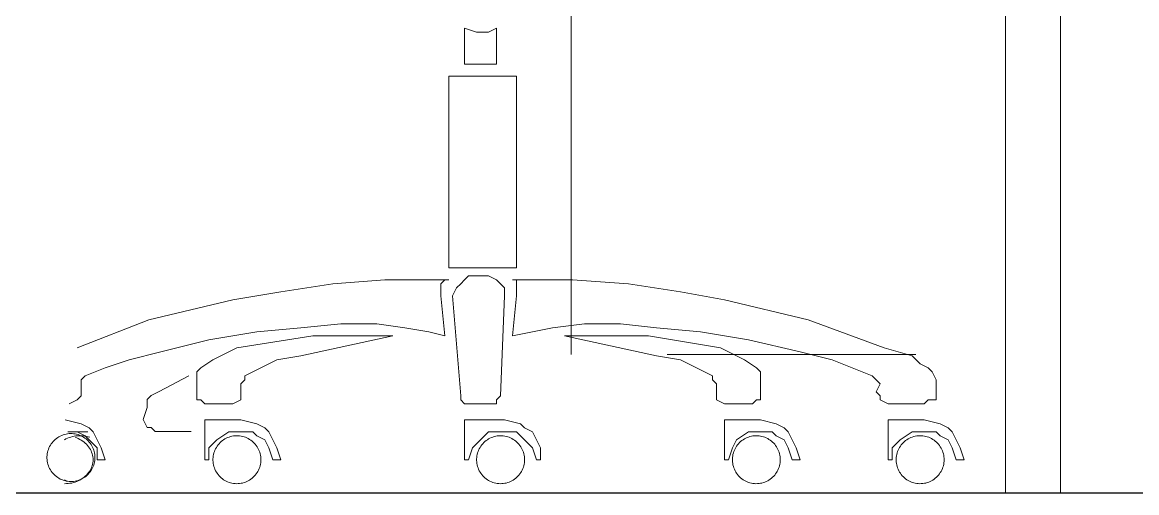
# Model space of a CAD drawing. Header units: inches. Extents: x 159.49 to 167.2, y 195.51 to 204.04.
# Drawn here: x 160.562 to 161.366, y 199.951 to 200.291 of the extents above; entities that cross this region are included whole.
import ezdxf

# ---------------------------------------------------------------- set-up
doc = ezdxf.new("R2010")
doc.units = ezdxf.units.IN
doc.header["$MEASUREMENT"] = 0
doc.layers.add('A-FURN', color=7, linetype='Continuous', lineweight=18)

msp = doc.modelspace()

# ---------------------------------------------------------------- linework, layer by layer
msp.add_line((159.71458, 199.95144), (165.66241, 199.95144))
at = {"layer": 'A-FURN'}
for p, q in [((161.31058, 199.95144), (161.31058, 200.73457)), ((161.27093, 200.69492), (161.27093, 199.95144)), ((160.95785, 200.35674), (160.95785, 200.05119)), ((161.02711, 200.05119), (161.20636, 200.05119)), ((160.66086, 200.02444), (160.68227, 200.03572)), ((161.27093, 199.95144), (161.31058, 199.95144))]:
    msp.add_line(p, q, dxfattribs=at)
at = {"layer": 'A-FURN', "lineweight": 0}
for p, q in [((160.88103, 200.28627), (160.88967, 200.28339)), ((160.88103, 200.26034), (160.88103, 200.28627)), ((160.88103, 200.28627), (160.88103, 200.28627)), ((160.89831, 200.28339), (160.90407, 200.28627)), ((160.90407, 200.28627), (160.90407, 200.26034)), ((160.88967, 200.28339), (160.89831, 200.28339)), ((160.90407, 200.26034), (160.88103, 200.26034)), ((160.8695, 200.1135), (160.8695, 200.25176)), ((160.8695, 200.25176), (160.91847, 200.25176)), ((160.91847, 200.25176), (160.91847, 200.1135)), ((160.91847, 200.1135), (160.8695, 200.1135)), ((160.74852, 200.09621), (160.78597, 200.10197)), ((160.78597, 200.10197), (160.82342, 200.10485)), ((160.82342, 200.10485), (160.8695, 200.10485)), ((160.86662, 200.10485), (160.86374, 200.10197)), ((160.86374, 200.10197), (160.86374, 200.09333)), ((160.8695, 200.10485), (160.86662, 200.10485)), ((160.87815, 200.10197), (160.87526, 200.09909)), ((160.88103, 200.10485), (160.87815, 200.10197)), ((160.88391, 200.10773), (160.88103, 200.10485)), ((160.89255, 200.10773), (160.88391, 200.10773)), ((160.89831, 200.10773), (160.89255, 200.10773)), ((160.89255, 200.10773), (160.89255, 200.10773)), ((160.90407, 200.10485), (160.89831, 200.10773)), ((160.90695, 200.10197), (160.90407, 200.10485)), ((160.90983, 200.09909), (160.90695, 200.10197)), ((160.9588, 200.10485), (160.91559, 200.10485)), ((160.91559, 200.10485), (160.91847, 200.10485)), ((160.91847, 200.10485), (160.91847, 200.10197)), ((160.91847, 200.10197), (160.91847, 200.09333)), ((160.99913, 200.10197), (160.9588, 200.10485)), ((161.03657, 200.09621), (160.99913, 200.10197)), ((160.71396, 200.09045), (160.74852, 200.09621)), ((160.86374, 200.09333), (160.86662, 200.06453)), ((160.87526, 200.09909), (160.87238, 200.09333)), ((160.87238, 200.09333), (160.87815, 200.02132)), ((160.90695, 200.02132), (160.90983, 200.09333)), ((160.90983, 200.09333), (160.90983, 200.09909)), ((160.91847, 200.09333), (160.91559, 200.06453)), ((161.06826, 200.09045), (161.03657, 200.09621)), ((160.65346, 200.07605), (160.71396, 200.09045)), ((161.12875, 200.07605), (161.06826, 200.09045)), ((160.60162, 200.05589), (160.65346, 200.07605)), ((161.18348, 200.05589), (161.12875, 200.07605)), ((160.76292, 200.07029), (160.73124, 200.06741)), ((160.79173, 200.07317), (160.76292, 200.07029)), ((160.81765, 200.07317), (160.79173, 200.07317)), ((160.83782, 200.07029), (160.81765, 200.07317)), ((160.8551, 200.06741), (160.83782, 200.07029)), ((160.92999, 200.06741), (160.9444, 200.07029)), ((160.9444, 200.07029), (160.96744, 200.07317)), ((160.96744, 200.07317), (160.99337, 200.07317)), ((160.99337, 200.07317), (161.01929, 200.07029)), ((161.01929, 200.07029), (161.05098, 200.06741)), ((160.69667, 200.06165), (160.66211, 200.053)), ((160.73124, 200.06741), (160.69667, 200.06165)), ((160.71684, 200.05589), (160.77157, 200.06453)), ((160.82918, 200.06453), (160.76292, 200.05012)), ((160.77157, 200.06453), (160.80037, 200.06453)), ((160.80037, 200.06453), (160.82918, 200.06453)), ((160.82918, 200.06453), (160.82918, 200.06453)), ((160.86662, 200.06453), (160.8551, 200.06741)), ((160.86662, 200.06453), (160.86662, 200.06453)), ((160.91559, 200.06453), (160.92999, 200.06741)), ((160.91559, 200.06453), (160.91559, 200.06453)), ((160.95304, 200.06453), (161.01929, 200.05012)), ((160.98184, 200.06453), (160.95304, 200.06453)), ((160.95304, 200.06453), (160.95304, 200.06453)), ((161.01353, 200.06453), (160.98184, 200.06453)), ((161.06538, 200.05589), (161.01353, 200.06453)), ((161.05098, 200.06741), (161.08554, 200.06165)), ((161.08554, 200.06165), (161.12299, 200.053)), ((160.66211, 200.053), (160.63906, 200.04724)), ((160.69955, 200.04724), (160.71684, 200.05589)), ((161.08266, 200.04724), (161.06538, 200.05589)), ((161.12299, 200.053), (161.14603, 200.04724)), ((161.20364, 200.05012), (161.18348, 200.05589)), ((160.63906, 200.04724), (160.62178, 200.04148)), ((160.69091, 200.04148), (160.69955, 200.04724)), ((160.74564, 200.04724), (160.73412, 200.04148)), ((160.76292, 200.05012), (160.74564, 200.04724)), ((161.01929, 200.05012), (161.03657, 200.04724)), ((161.03657, 200.04724), (161.0481, 200.04148)), ((161.0913, 200.04148), (161.08266, 200.04724)), ((161.14603, 200.04724), (161.16044, 200.04148)), ((161.20941, 200.04436), (161.20364, 200.05012)), ((161.21517, 200.04148), (161.20941, 200.04436)), ((160.60738, 200.03572), (160.6045, 200.03284)), ((160.62178, 200.04148), (160.60738, 200.03572)), ((160.68803, 200.0386), (160.69091, 200.04148)), ((160.68803, 200.03284), (160.68803, 200.0386)), ((160.73412, 200.04148), (160.7226, 200.03572)), ((160.7226, 200.03572), (160.7226, 200.03284)), ((161.0481, 200.04148), (161.05962, 200.03572)), ((161.05962, 200.03572), (161.05962, 200.03284)), ((161.09418, 200.0386), (161.0913, 200.04148)), ((161.09418, 200.03284), (161.09418, 200.0386)), ((161.16044, 200.04148), (161.17484, 200.03572)), ((161.17484, 200.03572), (161.17772, 200.03284)), ((161.21805, 200.0386), (161.21517, 200.04148)), ((161.22093, 200.03284), (161.21805, 200.0386)), ((160.6045, 200.03284), (160.6045, 200.02996)), ((160.6045, 200.02996), (160.6045, 200.0242)), ((160.68803, 200.0242), (160.68803, 200.03284)), ((160.7226, 200.03284), (160.71972, 200.02996)), ((160.71972, 200.02996), (160.71972, 200.0242)), ((161.05962, 200.03284), (161.0625, 200.02996)), ((161.0625, 200.02996), (161.0625, 200.0242)), ((161.09418, 200.0242), (161.09418, 200.03284)), ((161.17772, 200.03284), (161.1806, 200.02996)), ((161.1806, 200.02996), (161.17772, 200.0242)), ((161.22093, 200.0242), (161.22093, 200.03284)), ((160.6045, 200.02132), (160.60162, 200.01844)), ((160.6045, 200.0242), (160.6045, 200.02132)), ((160.65222, 200.01868), (160.6551, 200.02156)), ((160.6551, 200.02156), (160.66086, 200.02444)), ((160.68803, 200.01844), (160.68803, 200.0242)), ((160.71972, 200.0242), (160.71972, 200.02132)), ((160.71972, 200.02132), (160.71972, 200.01844)), ((160.87815, 200.02132), (160.87815, 200.01844)), ((160.90407, 200.01844), (160.90695, 200.02132)), ((161.0625, 200.0242), (161.0625, 200.02132)), ((161.0625, 200.02132), (161.0625, 200.01844)), ((161.09418, 200.01844), (161.09418, 200.0242)), ((161.17772, 200.0242), (161.1806, 200.02132)), ((161.1806, 200.02132), (161.1806, 200.01844)), ((161.22093, 200.01844), (161.22093, 200.0242)), ((160.60162, 200.01844), (160.59585, 200.01556)), ((160.64934, 200.00427), (160.65222, 200.01292)), ((160.65222, 200.01292), (160.65222, 200.01868)), ((160.69091, 200.01844), (160.68803, 200.01844)), ((160.69379, 200.01556), (160.69091, 200.01844)), ((160.71396, 200.01556), (160.69379, 200.01556)), ((160.71972, 200.01844), (160.71396, 200.01556)), ((160.87815, 200.01844), (160.88103, 200.01556)), ((160.88103, 200.01556), (160.89255, 200.01556)), ((160.89255, 200.01556), (160.90407, 200.01556)), ((160.90407, 200.01556), (160.90407, 200.01844)), ((161.0625, 200.01844), (161.06826, 200.01556)), ((161.06826, 200.01556), (161.08842, 200.01556)), ((161.08842, 200.01556), (161.0913, 200.01844)), ((161.0913, 200.01844), (161.09418, 200.01844)), ((161.1806, 200.01844), (161.18636, 200.01556)), ((161.18636, 200.01556), (161.21229, 200.01556)), ((161.21229, 200.01556), (161.21517, 200.01844)), ((161.21517, 200.01844), (161.21805, 200.01844)), ((161.21805, 200.01844), (161.22093, 200.01844)), ((160.59297, 200.00404), (160.6045, 200.00116)), ((160.65222, 199.99851), (160.64934, 200.00427)), ((160.88103, 199.97523), (160.88103, 200.00404)), ((160.88103, 200.00404), (160.90983, 200.00404)), ((160.90983, 200.00404), (160.92135, 200.00116)), ((161.06826, 199.97523), (161.06826, 200.00404)), ((161.06826, 200.00404), (161.09418, 200.00404)), ((161.09418, 200.00404), (161.10571, 200.00116)), ((161.18636, 199.97523), (161.18636, 200.00404)), ((161.18636, 200.00404), (161.21229, 200.00404)), ((161.21229, 200.00404), (161.22381, 200.00116)), ((160.60369, 199.99539), (160.59504, 199.99539)), ((160.60162, 199.99539), (160.59874, 199.99539)), ((160.60738, 199.99251), (160.60162, 199.99539)), ((160.60945, 199.99539), (160.60369, 199.99539)), ((160.6045, 200.00116), (160.61026, 199.99827)), ((160.61026, 199.99827), (160.61314, 199.99539)), ((160.61314, 199.99539), (160.6189, 199.98387)), ((160.6551, 199.99851), (160.65222, 199.99851)), ((160.65798, 199.99563), (160.6551, 199.99851)), ((160.6839, 199.99563), (160.65798, 199.99563)), ((160.89831, 199.99539), (160.89255, 199.98963)), ((160.90983, 199.99539), (160.89831, 199.99539)), ((160.91271, 199.99539), (160.90983, 199.99539)), ((160.91847, 199.99539), (160.91271, 199.99539)), ((160.92135, 199.99251), (160.91847, 199.99539)), ((160.92135, 200.00116), (160.92423, 199.99827)), ((160.92423, 199.99827), (160.92999, 199.99539)), ((160.92999, 199.99539), (160.93576, 199.98387)), ((161.08554, 199.99539), (161.0769, 199.98963)), ((161.09418, 199.99539), (161.08554, 199.99539)), ((161.09995, 199.99539), (161.09418, 199.99539)), ((161.10283, 199.99539), (161.09995, 199.99539)), ((161.10571, 199.99251), (161.10283, 199.99539)), ((161.10571, 200.00116), (161.11147, 199.99827)), ((161.11147, 199.99827), (161.11435, 199.99539)), ((161.11435, 199.99539), (161.12011, 199.98387)), ((161.20364, 199.99539), (161.195, 199.98963)), ((161.21229, 199.99539), (161.20364, 199.99539)), ((161.21805, 199.99539), (161.21229, 199.99539)), ((161.22093, 199.99539), (161.21805, 199.99539)), ((161.22381, 199.99251), (161.22093, 199.99539)), ((161.22381, 200.00116), (161.22957, 199.99827)), ((161.22957, 199.99827), (161.23245, 199.99539)), ((161.23245, 199.99539), (161.23821, 199.98387)), ((160.5936, 199.9902), (160.59252, 199.98962)), ((160.59473, 199.99072), (160.5936, 199.9902)), ((160.5959, 199.99117), (160.59473, 199.99072)), ((160.59709, 199.99156), (160.5959, 199.99117)), ((160.59831, 199.99189), (160.59709, 199.99156)), ((160.59956, 199.99215), (160.59831, 199.99189)), ((160.60082, 199.99234), (160.59956, 199.99215)), ((160.60135, 199.99095), (160.60017, 199.99138)), ((160.60209, 199.99246), (160.60082, 199.99234)), ((160.6025, 199.99047), (160.60135, 199.99095)), ((160.60337, 199.99251), (160.60209, 199.99246)), ((160.6036, 199.98992), (160.6025, 199.99047)), ((160.60464, 199.99249), (160.60337, 199.99251)), ((160.60467, 199.98931), (160.6036, 199.98992)), ((160.60592, 199.99241), (160.60464, 199.99249)), ((160.60569, 199.98864), (160.60467, 199.98931)), ((160.60666, 199.98793), (160.60569, 199.98864)), ((160.60719, 199.99225), (160.60592, 199.99241)), ((160.60757, 199.98716), (160.60666, 199.98793)), ((160.60844, 199.99203), (160.60719, 199.99225)), ((160.61026, 199.98963), (160.60738, 199.99251)), ((160.60967, 199.99173), (160.60844, 199.99203)), ((160.61088, 199.99138), (160.60967, 199.99173)), ((160.61602, 199.98387), (160.61026, 199.98963)), ((160.89255, 199.98963), (160.88679, 199.98387)), ((160.89483, 199.98755), (160.89407, 199.98675)), ((160.89563, 199.98829), (160.89483, 199.98755)), ((160.89648, 199.98898), (160.89563, 199.98829)), ((160.89738, 199.98962), (160.89648, 199.98898)), ((160.89831, 199.9902), (160.89738, 199.98962)), ((160.89928, 199.99072), (160.89831, 199.9902)), ((160.90027, 199.99117), (160.89928, 199.99072)), ((160.9013, 199.99156), (160.90027, 199.99117)), ((160.90235, 199.99189), (160.9013, 199.99156)), ((160.90341, 199.99215), (160.90235, 199.99189)), ((160.90449, 199.99234), (160.90341, 199.99215)), ((160.90558, 199.99246), (160.90449, 199.99234)), ((160.90668, 199.99251), (160.90558, 199.99246)), ((160.90777, 199.99249), (160.90668, 199.99251)), ((160.90887, 199.99241), (160.90777, 199.99249)), ((160.90995, 199.99225), (160.90887, 199.99241)), ((160.91103, 199.99203), (160.90995, 199.99225)), ((160.91208, 199.99173), (160.91103, 199.99203)), ((160.91312, 199.99138), (160.91208, 199.99173)), ((160.91413, 199.99095), (160.91312, 199.99138)), ((160.91511, 199.99047), (160.91413, 199.99095)), ((160.91606, 199.98992), (160.91511, 199.99047)), ((160.91698, 199.98931), (160.91606, 199.98992)), ((160.91785, 199.98864), (160.91698, 199.98931)), ((160.91868, 199.98793), (160.91785, 199.98864)), ((160.91946, 199.98716), (160.91868, 199.98793)), ((160.92423, 199.98963), (160.92135, 199.99251)), ((160.92999, 199.98387), (160.92423, 199.98963)), ((161.0769, 199.98963), (161.07402, 199.98387)), ((161.07918, 199.98755), (161.07842, 199.98675)), ((161.07999, 199.98829), (161.07918, 199.98755)), ((161.08084, 199.98898), (161.07999, 199.98829)), ((161.08173, 199.98962), (161.08084, 199.98898)), ((161.08266, 199.9902), (161.08173, 199.98962)), ((161.08363, 199.99072), (161.08266, 199.9902)), ((161.08463, 199.99117), (161.08363, 199.99072)), ((161.08565, 199.99156), (161.08463, 199.99117)), ((161.0867, 199.99189), (161.08565, 199.99156)), ((161.08776, 199.99215), (161.0867, 199.99189)), ((161.08884, 199.99234), (161.08776, 199.99215)), ((161.08993, 199.99246), (161.08884, 199.99234)), ((161.09103, 199.99251), (161.08993, 199.99246)), ((161.09213, 199.99249), (161.09103, 199.99251)), ((161.09322, 199.99241), (161.09213, 199.99249)), ((161.09431, 199.99225), (161.09322, 199.99241)), ((161.09538, 199.99203), (161.09431, 199.99225)), ((161.09644, 199.99173), (161.09538, 199.99203)), ((161.09747, 199.99138), (161.09644, 199.99173)), ((161.09848, 199.99095), (161.09747, 199.99138)), ((161.09947, 199.99047), (161.09848, 199.99095)), ((161.10042, 199.98992), (161.09947, 199.99047)), ((161.10133, 199.98931), (161.10042, 199.98992)), ((161.1022, 199.98864), (161.10133, 199.98931)), ((161.10303, 199.98793), (161.1022, 199.98864)), ((161.10381, 199.98716), (161.10303, 199.98793)), ((161.11147, 199.98963), (161.10571, 199.99251)), ((161.11435, 199.98387), (161.11147, 199.98963)), ((161.195, 199.98963), (161.18924, 199.98387)), ((161.19728, 199.98755), (161.19652, 199.98675)), ((161.19809, 199.98829), (161.19728, 199.98755)), ((161.19894, 199.98898), (161.19809, 199.98829)), ((161.19983, 199.98962), (161.19894, 199.98898)), ((161.20076, 199.9902), (161.19983, 199.98962)), ((161.20173, 199.99072), (161.20076, 199.9902)), ((161.20273, 199.99117), (161.20173, 199.99072)), ((161.20375, 199.99156), (161.20273, 199.99117)), ((161.2048, 199.99189), (161.20375, 199.99156)), ((161.20587, 199.99215), (161.2048, 199.99189)), ((161.20695, 199.99234), (161.20587, 199.99215)), ((161.20804, 199.99246), (161.20695, 199.99234)), ((161.20913, 199.99251), (161.20804, 199.99246)), ((161.21023, 199.99249), (161.20913, 199.99251)), ((161.21132, 199.99241), (161.21023, 199.99249)), ((161.21241, 199.99225), (161.21132, 199.99241)), ((161.21348, 199.99203), (161.21241, 199.99225)), ((161.21454, 199.99173), (161.21348, 199.99203)), ((161.21557, 199.99138), (161.21454, 199.99173)), ((161.21658, 199.99095), (161.21557, 199.99138)), ((161.21757, 199.99047), (161.21658, 199.99095)), ((161.21852, 199.98992), (161.21757, 199.99047)), ((161.21943, 199.98931), (161.21852, 199.98992)), ((161.2203, 199.98864), (161.21943, 199.98931)), ((161.22113, 199.98793), (161.2203, 199.98864)), ((161.22191, 199.98716), (161.22113, 199.98793)), ((161.22957, 199.98963), (161.22381, 199.99251)), ((161.23245, 199.98387), (161.22957, 199.98963)), ((160.60842, 199.98634), (160.60757, 199.98716)), ((160.60921, 199.98548), (160.60842, 199.98634)), ((160.60994, 199.98457), (160.60921, 199.98548)), ((160.61059, 199.98363), (160.60994, 199.98457)), ((160.61118, 199.98266), (160.61059, 199.98363)), ((160.61169, 199.98165), (160.61118, 199.98266)), ((160.61213, 199.98062), (160.61169, 199.98165)), ((160.61249, 199.97957), (160.61213, 199.98062)), ((160.61277, 199.9785), (160.61249, 199.97957)), ((160.61602, 199.97523), (160.61602, 199.98387)), ((160.6189, 199.98387), (160.62178, 199.97523)), ((160.88679, 199.98387), (160.88391, 199.97523)), ((160.89037, 199.9801), (160.89009, 199.97904)), ((160.89071, 199.98114), (160.89037, 199.9801)), ((160.89112, 199.98216), (160.89071, 199.98114)), ((160.89159, 199.98315), (160.89112, 199.98216)), ((160.89212, 199.98411), (160.89159, 199.98315)), ((160.89271, 199.98503), (160.89212, 199.98411)), ((160.89337, 199.98591), (160.89271, 199.98503)), ((160.89407, 199.98675), (160.89337, 199.98591)), ((160.92019, 199.98634), (160.91946, 199.98716)), ((160.92087, 199.98548), (160.92019, 199.98634)), ((160.92149, 199.98457), (160.92087, 199.98548)), ((160.92205, 199.98363), (160.92149, 199.98457)), ((160.92256, 199.98266), (160.92205, 199.98363)), ((160.923, 199.98165), (160.92256, 199.98266)), ((160.92337, 199.98062), (160.923, 199.98165)), ((160.92368, 199.97957), (160.92337, 199.98062)), ((160.92392, 199.9785), (160.92368, 199.97957)), ((160.93288, 199.97523), (160.92999, 199.98387)), ((160.93576, 199.98387), (160.93576, 199.97523)), ((161.07402, 199.98387), (161.07114, 199.97523)), ((161.07472, 199.9801), (161.07445, 199.97904)), ((161.07506, 199.98114), (161.07472, 199.9801)), ((161.07547, 199.98216), (161.07506, 199.98114)), ((161.07594, 199.98315), (161.07547, 199.98216)), ((161.07648, 199.98411), (161.07594, 199.98315)), ((161.07707, 199.98503), (161.07648, 199.98411)), ((161.07772, 199.98591), (161.07707, 199.98503)), ((161.07842, 199.98675), (161.07772, 199.98591)), ((161.10454, 199.98634), (161.10381, 199.98716)), ((161.10522, 199.98548), (161.10454, 199.98634)), ((161.10584, 199.98457), (161.10522, 199.98548)), ((161.10641, 199.98363), (161.10584, 199.98457)), ((161.10691, 199.98266), (161.10641, 199.98363)), ((161.10735, 199.98165), (161.10691, 199.98266)), ((161.10772, 199.98062), (161.10735, 199.98165)), ((161.10803, 199.97957), (161.10772, 199.98062)), ((161.10827, 199.9785), (161.10803, 199.97957)), ((161.11723, 199.97523), (161.11435, 199.98387)), ((161.12011, 199.98387), (161.12299, 199.97523)), ((161.18924, 199.98387), (161.18924, 199.97523)), ((161.19282, 199.9801), (161.19255, 199.97904)), ((161.19316, 199.98114), (161.19282, 199.9801)), ((161.19357, 199.98216), (161.19316, 199.98114)), ((161.19404, 199.98315), (161.19357, 199.98216)), ((161.19458, 199.98411), (161.19404, 199.98315)), ((161.19517, 199.98503), (161.19458, 199.98411)), ((161.19582, 199.98591), (161.19517, 199.98503)), ((161.19652, 199.98675), (161.19582, 199.98591)), ((161.22264, 199.98634), (161.22191, 199.98716)), ((161.22332, 199.98548), (161.22264, 199.98634)), ((161.22394, 199.98457), (161.22332, 199.98548)), ((161.22451, 199.98363), (161.22394, 199.98457)), ((161.22501, 199.98266), (161.22451, 199.98363)), ((161.22545, 199.98165), (161.22501, 199.98266)), ((161.22583, 199.98062), (161.22545, 199.98165)), ((161.22613, 199.97957), (161.22583, 199.98062)), ((161.22638, 199.9785), (161.22613, 199.97957)), ((161.23533, 199.97523), (161.23245, 199.98387)), ((161.23821, 199.98387), (161.24109, 199.97523)), ((160.61249, 199.97089), (160.61277, 199.97196)), ((160.61298, 199.97742), (160.61277, 199.9785)), ((160.61277, 199.97196), (160.61298, 199.97304)), ((160.6131, 199.97633), (160.61298, 199.97742)), ((160.61298, 199.97304), (160.6131, 199.97413)), ((160.61314, 199.97523), (160.6131, 199.97633)), ((160.6131, 199.97413), (160.61314, 199.97523)), ((160.62178, 199.97523), (160.61602, 199.97523)), ((160.62178, 199.97523), (160.62178, 199.97523)), ((160.88391, 199.97523), (160.88103, 199.97523)), ((160.88975, 199.97687), (160.88968, 199.97578)), ((160.88968, 199.97578), (160.88968, 199.97468)), ((160.88968, 199.97468), (160.88975, 199.97359)), ((160.88988, 199.97796), (160.88975, 199.97687)), ((160.88975, 199.97359), (160.88988, 199.9725)), ((160.89009, 199.97904), (160.88988, 199.97796)), ((160.88988, 199.9725), (160.89009, 199.97142)), ((160.89009, 199.97142), (160.89037, 199.97036)), ((160.92368, 199.97089), (160.92392, 199.97196)), ((160.92409, 199.97742), (160.92392, 199.9785)), ((160.92392, 199.97196), (160.92409, 199.97304)), ((160.9242, 199.97633), (160.92409, 199.97742)), ((160.92409, 199.97304), (160.9242, 199.97413)), ((160.92423, 199.97523), (160.9242, 199.97633)), ((160.9242, 199.97413), (160.92423, 199.97523)), ((160.93576, 199.97523), (160.93288, 199.97523)), ((160.93576, 199.97523), (160.93576, 199.97523)), ((161.07114, 199.97523), (161.06826, 199.97523)), ((161.0741, 199.97687), (161.07403, 199.97578)), ((161.07403, 199.97578), (161.07403, 199.97468)), ((161.07403, 199.97468), (161.0741, 199.97359)), ((161.07424, 199.97796), (161.0741, 199.97687)), ((161.0741, 199.97359), (161.07424, 199.9725)), ((161.07445, 199.97904), (161.07424, 199.97796)), ((161.07424, 199.9725), (161.07445, 199.97142)), ((161.07445, 199.97142), (161.07472, 199.97036)), ((161.10803, 199.97089), (161.10827, 199.97196)), ((161.10845, 199.97742), (161.10827, 199.9785)), ((161.10827, 199.97196), (161.10845, 199.97304)), ((161.10855, 199.97633), (161.10845, 199.97742)), ((161.10845, 199.97304), (161.10855, 199.97413)), ((161.10859, 199.97523), (161.10855, 199.97633)), ((161.10855, 199.97413), (161.10859, 199.97523)), ((161.12299, 199.97523), (161.11723, 199.97523)), ((161.12299, 199.97523), (161.12299, 199.97523)), ((161.18924, 199.97523), (161.18636, 199.97523)), ((161.1922, 199.97687), (161.19213, 199.97578)), ((161.19213, 199.97578), (161.19213, 199.97468)), ((161.19213, 199.97468), (161.1922, 199.97359)), ((161.19234, 199.97796), (161.1922, 199.97687)), ((161.1922, 199.97359), (161.19234, 199.9725)), ((161.19255, 199.97904), (161.19234, 199.97796)), ((161.19234, 199.9725), (161.19255, 199.97142)), ((161.19255, 199.97142), (161.19282, 199.97036)), ((161.22613, 199.97089), (161.22638, 199.97196)), ((161.22655, 199.97742), (161.22638, 199.9785)), ((161.22638, 199.97196), (161.22655, 199.97304)), ((161.22665, 199.97633), (161.22655, 199.97742)), ((161.22655, 199.97304), (161.22665, 199.97413)), ((161.22669, 199.97523), (161.22665, 199.97633)), ((161.22665, 199.97413), (161.22669, 199.97523)), ((161.24109, 199.97523), (161.23533, 199.97523)), ((161.24109, 199.97523), (161.24109, 199.97523)), ((160.60666, 199.96253), (160.60757, 199.9633)), ((160.60757, 199.9633), (160.60842, 199.96412)), ((160.60842, 199.96412), (160.60921, 199.96498)), ((160.60921, 199.96498), (160.60994, 199.96589)), ((160.60994, 199.96589), (160.61059, 199.96683)), ((160.61059, 199.96683), (160.61118, 199.9678)), ((160.61118, 199.9678), (160.61169, 199.96881)), ((160.61169, 199.96881), (160.61213, 199.96984)), ((160.61213, 199.96984), (160.61249, 199.97089)), ((160.89037, 199.97036), (160.89071, 199.96932)), ((160.89071, 199.96932), (160.89112, 199.9683)), ((160.89112, 199.9683), (160.89159, 199.96731)), ((160.89159, 199.96731), (160.89212, 199.96635)), ((160.89212, 199.96635), (160.89271, 199.96543)), ((160.89271, 199.96543), (160.89337, 199.96455)), ((160.89337, 199.96455), (160.89407, 199.96371)), ((160.89407, 199.96371), (160.89483, 199.96291)), ((160.91868, 199.96253), (160.91946, 199.9633)), ((160.91946, 199.9633), (160.92019, 199.96412)), ((160.92019, 199.96412), (160.92087, 199.96498)), ((160.92087, 199.96498), (160.92149, 199.96589)), ((160.92149, 199.96589), (160.92205, 199.96683)), ((160.92205, 199.96683), (160.92256, 199.9678)), ((160.92256, 199.9678), (160.923, 199.96881)), ((160.923, 199.96881), (160.92337, 199.96984)), ((160.92337, 199.96984), (160.92368, 199.97089)), ((161.07472, 199.97036), (161.07506, 199.96932)), ((161.07506, 199.96932), (161.07547, 199.9683)), ((161.07547, 199.9683), (161.07594, 199.96731)), ((161.07594, 199.96731), (161.07648, 199.96635)), ((161.07648, 199.96635), (161.07707, 199.96543)), ((161.07707, 199.96543), (161.07772, 199.96455)), ((161.07772, 199.96455), (161.07842, 199.96371)), ((161.07842, 199.96371), (161.07918, 199.96291)), ((161.10303, 199.96253), (161.10381, 199.9633)), ((161.10381, 199.9633), (161.10454, 199.96412)), ((161.10454, 199.96412), (161.10522, 199.96498)), ((161.10522, 199.96498), (161.10584, 199.96589)), ((161.10584, 199.96589), (161.10641, 199.96683)), ((161.10641, 199.96683), (161.10691, 199.9678)), ((161.10691, 199.9678), (161.10735, 199.96881)), ((161.10735, 199.96881), (161.10772, 199.96984)), ((161.10772, 199.96984), (161.10803, 199.97089)), ((161.19282, 199.97036), (161.19316, 199.96932)), ((161.19316, 199.96932), (161.19357, 199.9683)), ((161.19357, 199.9683), (161.19404, 199.96731)), ((161.19404, 199.96731), (161.19458, 199.96635)), ((161.19458, 199.96635), (161.19517, 199.96543)), ((161.19517, 199.96543), (161.19582, 199.96455)), ((161.19582, 199.96455), (161.19652, 199.96371)), ((161.19652, 199.96371), (161.19728, 199.96291)), ((161.22113, 199.96253), (161.22191, 199.9633)), ((161.22191, 199.9633), (161.22264, 199.96412)), ((161.22264, 199.96412), (161.22332, 199.96498)), ((161.22332, 199.96498), (161.22394, 199.96589)), ((161.22394, 199.96589), (161.22451, 199.96683)), ((161.22451, 199.96683), (161.22501, 199.9678)), ((161.22501, 199.9678), (161.22545, 199.96881)), ((161.22545, 199.96881), (161.22583, 199.96984)), ((161.22583, 199.96984), (161.22613, 199.97089)), ((160.59252, 199.96084), (160.5936, 199.96026)), ((160.59265, 199.95795), (160.59393, 199.95797)), ((160.5936, 199.96026), (160.59473, 199.95975)), ((160.59393, 199.95797), (160.59521, 199.95805)), ((160.59521, 199.95805), (160.59648, 199.95821)), ((160.59648, 199.95821), (160.59773, 199.95843)), ((160.59773, 199.95843), (160.59896, 199.95873)), ((160.59896, 199.95873), (160.60017, 199.95909)), ((160.60017, 199.95909), (160.60135, 199.95951)), ((160.60135, 199.95951), (160.6025, 199.96)), ((160.6025, 199.96), (160.6036, 199.96054)), ((160.6036, 199.96054), (160.60467, 199.96115)), ((160.60467, 199.96115), (160.60569, 199.96182)), ((160.60569, 199.96182), (160.60666, 199.96253)), ((160.89483, 199.96291), (160.89563, 199.96217)), ((160.89563, 199.96217), (160.89648, 199.96148)), ((160.89648, 199.96148), (160.89738, 199.96084)), ((160.89738, 199.96084), (160.89831, 199.96026)), ((160.89831, 199.96026), (160.89928, 199.95975)), ((160.89928, 199.95975), (160.90027, 199.95929)), ((160.90027, 199.95929), (160.9013, 199.9589)), ((160.9013, 199.9589), (160.90235, 199.95857)), ((160.90235, 199.95857), (160.90341, 199.95831)), ((160.90341, 199.95831), (160.90449, 199.95812)), ((160.90449, 199.95812), (160.90558, 199.958)), ((160.90558, 199.958), (160.90668, 199.95795)), ((160.90668, 199.95795), (160.90777, 199.95797)), ((160.90777, 199.95797), (160.90887, 199.95805)), ((160.90887, 199.95805), (160.90995, 199.95821)), ((160.90995, 199.95821), (160.91103, 199.95843)), ((160.91103, 199.95843), (160.91208, 199.95873)), ((160.91208, 199.95873), (160.91312, 199.95909)), ((160.91312, 199.95909), (160.91413, 199.95951)), ((160.91413, 199.95951), (160.91511, 199.96)), ((160.91511, 199.96), (160.91606, 199.96054)), ((160.91606, 199.96054), (160.91698, 199.96115)), ((160.91698, 199.96115), (160.91785, 199.96182)), ((160.91785, 199.96182), (160.91868, 199.96253)), ((161.07918, 199.96291), (161.07999, 199.96217)), ((161.07999, 199.96217), (161.08084, 199.96148)), ((161.08084, 199.96148), (161.08173, 199.96084)), ((161.08173, 199.96084), (161.08266, 199.96026)), ((161.08266, 199.96026), (161.08363, 199.95975)), ((161.08363, 199.95975), (161.08463, 199.95929)), ((161.08463, 199.95929), (161.08565, 199.9589)), ((161.08565, 199.9589), (161.0867, 199.95857)), ((161.0867, 199.95857), (161.08776, 199.95831)), ((161.08776, 199.95831), (161.08884, 199.95812)), ((161.08884, 199.95812), (161.08993, 199.958)), ((161.08993, 199.958), (161.09103, 199.95795)), ((161.09103, 199.95795), (161.09213, 199.95797)), ((161.09213, 199.95797), (161.09322, 199.95805)), ((161.09322, 199.95805), (161.09431, 199.95821)), ((161.09431, 199.95821), (161.09538, 199.95843)), ((161.09538, 199.95843), (161.09644, 199.95873)), ((161.09644, 199.95873), (161.09747, 199.95909)), ((161.09747, 199.95909), (161.09848, 199.95951)), ((161.09848, 199.95951), (161.09947, 199.96)), ((161.09947, 199.96), (161.10042, 199.96054)), ((161.10042, 199.96054), (161.10133, 199.96115)), ((161.10133, 199.96115), (161.1022, 199.96182)), ((161.1022, 199.96182), (161.10303, 199.96253)), ((161.19728, 199.96291), (161.19809, 199.96217)), ((161.19809, 199.96217), (161.19894, 199.96148)), ((161.19894, 199.96148), (161.19983, 199.96084)), ((161.19983, 199.96084), (161.20076, 199.96026)), ((161.20076, 199.96026), (161.20173, 199.95975)), ((161.20173, 199.95975), (161.20273, 199.95929)), ((161.20273, 199.95929), (161.20375, 199.9589)), ((161.20375, 199.9589), (161.2048, 199.95857)), ((161.2048, 199.95857), (161.20587, 199.95831)), ((161.20587, 199.95831), (161.20695, 199.95812)), ((161.20695, 199.95812), (161.20804, 199.958)), ((161.20804, 199.958), (161.20913, 199.95795)), ((161.20913, 199.95795), (161.21023, 199.95797)), ((161.21023, 199.95797), (161.21132, 199.95805)), ((161.21132, 199.95805), (161.21241, 199.95821)), ((161.21241, 199.95821), (161.21348, 199.95843)), ((161.21348, 199.95843), (161.21454, 199.95873)), ((161.21454, 199.95873), (161.21557, 199.95909)), ((161.21557, 199.95909), (161.21658, 199.95951)), ((161.21658, 199.95951), (161.21757, 199.96)), ((161.21757, 199.96), (161.21852, 199.96054)), ((161.21852, 199.96054), (161.21943, 199.96115)), ((161.21943, 199.96115), (161.2203, 199.96182)), ((161.2203, 199.96182), (161.22113, 199.96253))]:
    msp.add_line(p, q, dxfattribs=at)
for points in [[(160.73988, 199.98387), (160.74276, 199.97523), (160.74852, 199.97523), (160.74852, 199.97523), (160.74564, 199.98387), (160.73988, 199.99539), (160.737, 199.99827), (160.73124, 200.00116), (160.71972, 200.00404), (160.69379, 200.00404), (160.69379, 199.97523), (160.69667, 199.97523), (160.69667, 199.98387), (160.70243, 199.98963), (160.71108, 199.99539), (160.71972, 199.99539), (160.7226, 199.99539), (160.72836, 199.99539), (160.73124, 199.99251), (160.737, 199.98963)], [(160.61445, 199.9779), (160.61435, 199.97899), (160.61418, 199.98007), (160.61394, 199.98114), (160.61363, 199.98219), (160.61325, 199.98322), (160.61281, 199.98423), (160.61231, 199.9852), (160.61175, 199.98615), (160.61112, 199.98705), (160.61045, 199.98791), (160.60971, 199.98873), (160.60893, 199.9895), (160.6081, 199.99022), (160.60723, 199.99088), (160.60632, 199.99149), (160.60537, 199.99204), (160.60439, 199.99252), (160.60337, 199.99295), (160.60234, 199.9933), (160.60128, 199.9936), (160.60021, 199.99382), (160.59912, 199.99398), (160.59803, 199.99406), (160.59693, 199.99408), (160.59584, 199.99403), (160.59475, 199.99391), (160.59367, 199.99372), (160.5926, 199.99346), (160.59155, 199.99313), (160.59053, 199.99274), (160.58953, 199.99229), (160.58856, 199.99177), (160.58763, 199.99119), (160.58674, 199.99055), (160.58589, 199.98986), (160.58508, 199.98912), (160.58433, 199.98832), (160.58362, 199.98748), (160.58297, 199.9866), (160.58238, 199.98568), (160.58184, 199.98472), (160.58137, 199.98373), (160.58097, 199.98271), (160.58062, 199.98167), (160.58035, 199.98061), (160.58014, 199.97953), (160.58, 199.97844), (160.57993, 199.97735), (160.57993, 199.97625), (160.58, 199.97516), (160.58014, 199.97407), (160.58035, 199.97299), (160.58062, 199.97193), (160.58097, 199.97089), (160.58137, 199.96987), (160.58184, 199.96888), (160.58238, 199.96792), (160.58297, 199.967), (160.58362, 199.96612), (160.58433, 199.96528), (160.58508, 199.96448), (160.58589, 199.96374), (160.58674, 199.96305), (160.58763, 199.96241), (160.58856, 199.96183), (160.58953, 199.96132), (160.59053, 199.96086), (160.59155, 199.96047), (160.5926, 199.96014), (160.59367, 199.95988), (160.59475, 199.95969), (160.59584, 199.95957), (160.59693, 199.95952), (160.59803, 199.95954), (160.59912, 199.95962), (160.60021, 199.95978), (160.60128, 199.96001), (160.60234, 199.9603), (160.60337, 199.96066), (160.60439, 199.96108), (160.60537, 199.96157), (160.60632, 199.96212), (160.60723, 199.96272), (160.6081, 199.96339), (160.60893, 199.96411), (160.60971, 199.96487), (160.61045, 199.96569), (160.61112, 199.96655), (160.61175, 199.96746), (160.61231, 199.9684), (160.61281, 199.96937), (160.61325, 199.97038), (160.61363, 199.97141), (160.61394, 199.97246), (160.61418, 199.97353), (160.61435, 199.97461), (160.61445, 199.9757), (160.61449, 199.9768)], [(160.73408, 199.97633), (160.73398, 199.97742), (160.73381, 199.9785), (160.73357, 199.97957), (160.73326, 199.98062), (160.73288, 199.98165), (160.73244, 199.98266), (160.73194, 199.98363), (160.73138, 199.98457), (160.73075, 199.98548), (160.73008, 199.98634), (160.72934, 199.98716), (160.72856, 199.98793), (160.72773, 199.98864), (160.72686, 199.98931), (160.72595, 199.98992), (160.725, 199.99047), (160.72402, 199.99095), (160.723, 199.99138), (160.72197, 199.99173), (160.72091, 199.99203), (160.71984, 199.99225), (160.71875, 199.99241), (160.71766, 199.99249), (160.71656, 199.99251), (160.71547, 199.99246), (160.71438, 199.99234), (160.7133, 199.99215), (160.71223, 199.99189), (160.71118, 199.99156), (160.71016, 199.99117), (160.70916, 199.99072), (160.70819, 199.9902), (160.70726, 199.98962), (160.70637, 199.98898), (160.70552, 199.98829), (160.70471, 199.98755), (160.70396, 199.98675), (160.70325, 199.98591), (160.7026, 199.98503), (160.70201, 199.98411), (160.70147, 199.98315), (160.701, 199.98216), (160.7006, 199.98114), (160.70025, 199.9801), (160.69998, 199.97904), (160.69977, 199.97796), (160.69963, 199.97687), (160.69956, 199.97578), (160.69956, 199.97468), (160.69963, 199.97359), (160.69977, 199.9725), (160.69998, 199.97142), (160.70025, 199.97036), (160.7006, 199.96932), (160.701, 199.9683), (160.70147, 199.96731), (160.70201, 199.96635), (160.7026, 199.96543), (160.70325, 199.96455), (160.70396, 199.96371), (160.70471, 199.96291), (160.70552, 199.96217), (160.70637, 199.96148), (160.70726, 199.96084), (160.70819, 199.96026), (160.70916, 199.95975), (160.71016, 199.95929), (160.71118, 199.9589), (160.71223, 199.95857), (160.7133, 199.95831), (160.71438, 199.95812), (160.71547, 199.958), (160.71656, 199.95795), (160.71766, 199.95797), (160.71875, 199.95805), (160.71984, 199.95821), (160.72091, 199.95843), (160.72197, 199.95873), (160.723, 199.95909), (160.72402, 199.95951), (160.725, 199.96), (160.72595, 199.96054), (160.72686, 199.96115), (160.72773, 199.96182), (160.72856, 199.96253), (160.72934, 199.9633), (160.73008, 199.96412), (160.73075, 199.96498), (160.73138, 199.96589), (160.73194, 199.96683), (160.73244, 199.9678), (160.73288, 199.96881), (160.73326, 199.96984), (160.73357, 199.97089), (160.73381, 199.97196), (160.73398, 199.97304), (160.73408, 199.97413), (160.73412, 199.97523)]]:
    msp.add_lwpolyline(points, close=True, dxfattribs=at)

doc.saveas('drawing.dxf')
